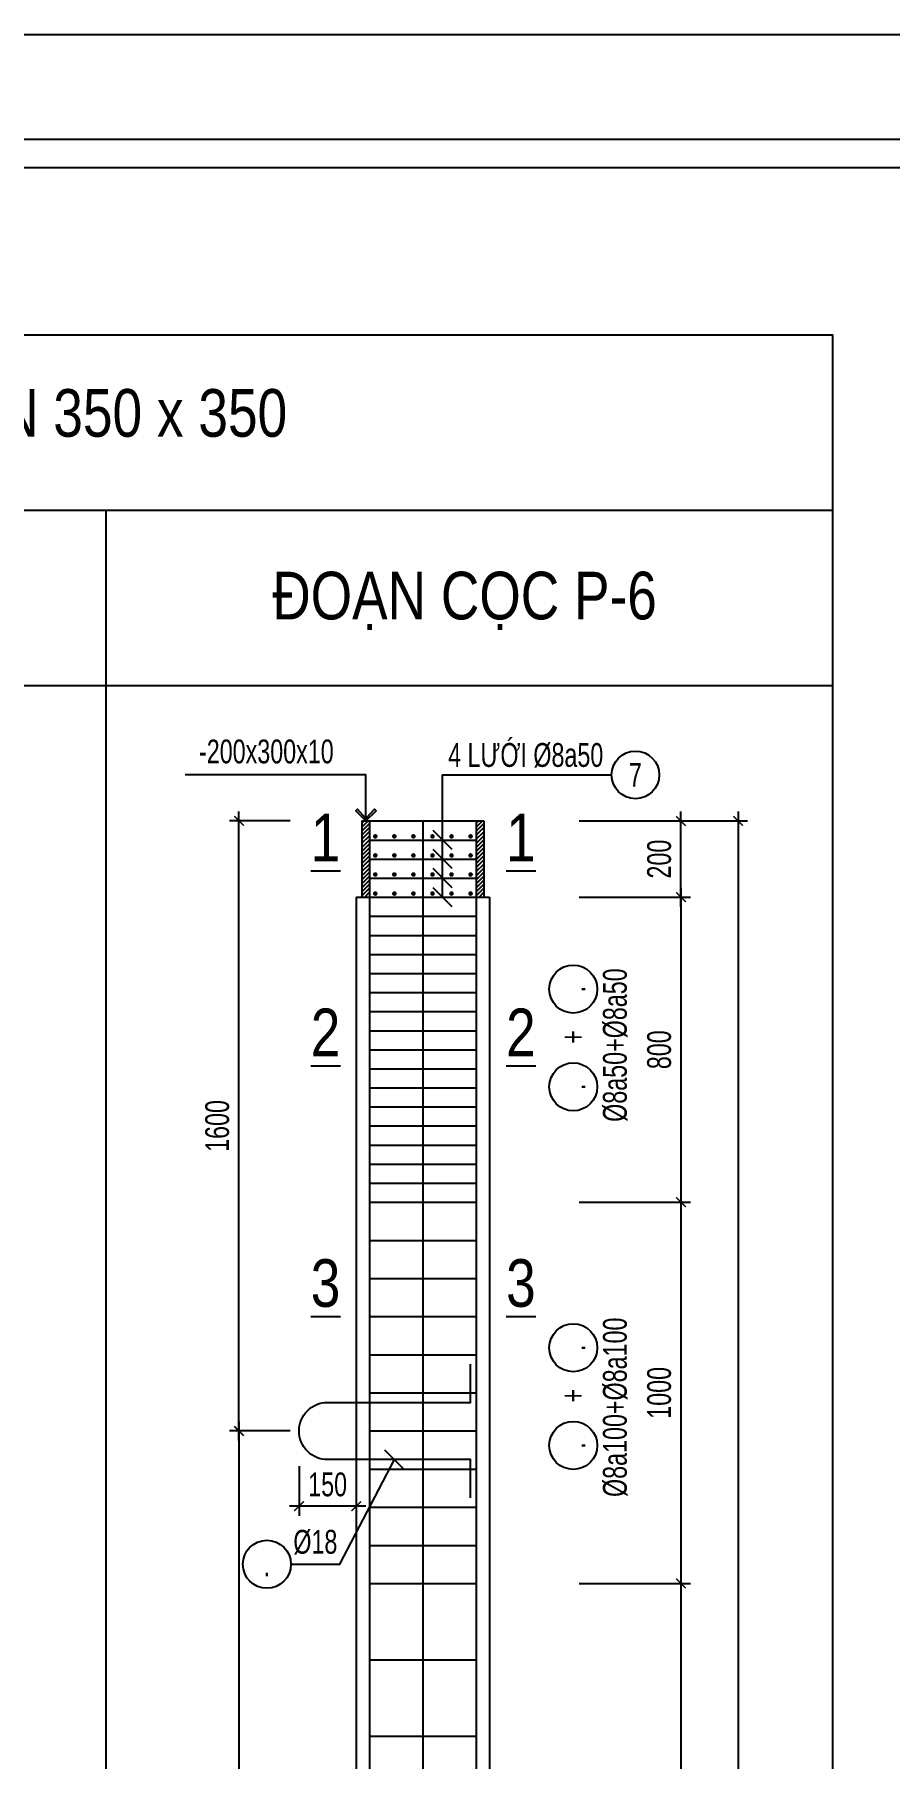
# Model space of a CAD drawing. Extents: x -24357 to 91799, y -17201 to -2351.
# Drawn here: x 58318 to 60561, y -6873 to -2351 of the extents above; entities that cross this region are included whole.
import ezdxf
from ezdxf.enums import TextEntityAlignment as Align

# ---------------------------------------------------------------- set-up
doc = ezdxf.new("R2010")
doc.units = 0
doc.header["$LTSCALE"] = 500
doc.header["$MEASUREMENT"] = 0
doc.header["$PDMODE"] = 3
doc.layers.get('0').update_dxf_attribs({"linetype": 'CONTINUOUS'})
doc.layers.get('DEFPOINTS').update_dxf_attribs({"linetype": 'CONTINUOUS'})
for name, color, linetype in [('CDC-KHUNGTEN', 7, 'CONTINUOUS'), ('CDC.02.DIM', 1, 'CONTINUOUS'), ('CDC.03.BORDER', 3, 'CONTINUOUS'), ('CDC.05.STEEL', 4, 'CONTINUOUS'), ('CDC.06.TEXT', 2, 'CONTINUOUS'), ('CDC.10.HATCH', 251, 'CONTINUOUS'), ('CDC.11.NOTE', 8, 'CONTINUOUS'), ('CDC.15.NOPLOT', 87, 'CONTINUOUS')]:
    doc.layers.add(name, color=color, linetype=linetype)
doc.styles.add('ARIAL', font='arial.ttf', dxfattribs={"width": 0.7})
doc.dimstyles.new('DIM25', dxfattribs={"dimscale": 25, "dimtxt": 2.5, "dimasz": 1, "dimexe": 1, "dimexo": 0, "dimgap": 1, "dimtad": 1, "dimdec": 0, "dimzin": 0, "dimdsep": 46, "dimtxsty": 'ARIAL', "dimblk": 'ARCHTICK', "dimcen": 0, "dimdle": 1, "dimclrd": 1, "dimclre": 1, "dimclrt": 2, "dimadec": 0, "dimazin": 0, "dimtfac": 1, "dimtdec": 0, "dimtix": 1, "dimtmove": 2, "dimatfit": 3, "dimldrblk": 'ARCHTICK', "dimfxl": 1, "dimtolj": 1, "dimtzin": 0, "dimarcsym": 0})

# ---------------------------------------------------------------- blocks, each defined once
blk = doc.blocks.new('_ArchTick')
at = {"color": 0, "linetype": 'ByBlock', "const_width": 0.15}
blk.add_lwpolyline([(-0.5, -0.5), (0.5, 0.5)], dxfattribs=at)
blk = doc.blocks.new('*D252')
at = {"layer": 'CDC.02.DIM', "color": 1, "lineweight": -2, "transparency": 16777216}
for p, q in [((60013.9, -4589.2), (60013.9, -5439.2)), ((59746.6, -4614.2), (60038.9, -4614.2)), ((59746.6, -5414.2), (60038.9, -5414.2))]:
    blk.add_line(p, q, dxfattribs=at)
at = {"layer": 'DEFPOINTS', "color": 0, "transparency": 16777216}
for p in [(59746.6, -4614.2), (59746.6, -5414.2), (60013.9, -5414.2)]:
    blk.add_point(p, dxfattribs=at)
at = {"layer": 'CDC.02.DIM', "color": 1, "lineweight": -2, "transparency": 16777216, "xscale": 25, "yscale": 25, "zscale": 25}
for p, rotation in [((60013.9, -4614.2), 90), ((60013.9, -5414.2), 270)]:
    blk.add_blockref('_ArchTick', p, dxfattribs=dict(at, rotation=rotation))
at = {"layer": 'CDC.02.DIM', "color": 2, "transparency": 16777216, "insert": (59957, -5014.2), "char_height": 62.5, "attachment_point": 5, "rotation": 90, "style": 'ARIAL'}
blk.add_mtext('\\A1;800', dxfattribs=at)
blk = doc.blocks.new('*D253')
at = {"layer": 'CDC.02.DIM', "color": 1, "lineweight": -2, "transparency": 16777216}
for p, q in [((59746.6, -5414.2), (60038.9, -5414.2)), ((60013.9, -5389.2), (60013.9, -6439.2)), ((59746.6, -6414.2), (60038.9, -6414.2))]:
    blk.add_line(p, q, dxfattribs=at)
at = {"layer": 'DEFPOINTS', "color": 0, "transparency": 16777216}
for p in [(59746.6, -5414.2), (59746.6, -6414.2), (60013.9, -6414.2)]:
    blk.add_point(p, dxfattribs=at)
at = {"layer": 'CDC.02.DIM', "color": 1, "lineweight": -2, "transparency": 16777216, "xscale": 25, "yscale": 25, "zscale": 25}
for p, rotation in [((60013.9, -5414.2), 90), ((60013.9, -6414.2), 270)]:
    blk.add_blockref('_ArchTick', p, dxfattribs=dict(at, rotation=rotation))
at = {"layer": 'CDC.02.DIM', "color": 2, "transparency": 16777216, "insert": (59957, -5914.2), "char_height": 62.5, "attachment_point": 5, "rotation": 90, "style": 'ARIAL'}
blk.add_mtext('\\A1;1000', dxfattribs=at)
blk = doc.blocks.new('*D254')
at = {"layer": 'CDC.02.DIM', "color": 1, "lineweight": -2, "transparency": 16777216}
for p, q in [((59746.6, -4414.2), (60038.9, -4414.2)), ((60013.9, -4639.2), (60013.9, -4389.2)), ((59746.6, -4614.2), (60038.9, -4614.2))]:
    blk.add_line(p, q, dxfattribs=at)
at = {"layer": 'DEFPOINTS', "color": 0, "transparency": 16777216}
for p in [(59746.6, -4414.2), (60013.9, -4414.2), (59746.6, -4614.2)]:
    blk.add_point(p, dxfattribs=at)
at = {"layer": 'CDC.02.DIM', "color": 1, "lineweight": -2, "transparency": 16777216, "xscale": 25, "yscale": 25, "zscale": 25}
for p, rotation in [((60013.9, -4414.2), 90), ((60013.9, -4614.2), 270)]:
    blk.add_blockref('_ArchTick', p, dxfattribs=dict(at, rotation=rotation))
at = {"layer": 'CDC.02.DIM', "color": 2, "transparency": 16777216, "insert": (59957, -4514.2), "char_height": 62.5, "attachment_point": 5, "rotation": 90, "style": 'ARIAL'}
blk.add_mtext('\\A1;200', dxfattribs=at)
blk = doc.blocks.new('*D257')
at = {"layer": 'CDC.02.DIM', "color": 1, "lineweight": -2, "transparency": 16777216}
for p, q in [((59746.6, -6414.2), (60038.9, -6414.2)), ((60013.9, -6389.2), (60013.9, -10439.2)), ((59746.6, -10414.2), (60038.9, -10414.2))]:
    blk.add_line(p, q, dxfattribs=at)
at = {"layer": 'DEFPOINTS', "color": 0, "transparency": 16777216}
for p in [(59746.6, -6414.2), (59746.6, -10414.2), (60013.9, -10414.2)]:
    blk.add_point(p, dxfattribs=at)
at = {"layer": 'CDC.02.DIM', "color": 1, "lineweight": -2, "transparency": 16777216, "xscale": 25, "yscale": 25, "zscale": 25}
for p, rotation in [((60013.9, -6414.2), 90), ((60013.9, -10414.2), 270)]:
    blk.add_blockref('_ArchTick', p, dxfattribs=dict(at, rotation=rotation))
at = {"layer": 'CDC.02.DIM', "color": 2, "transparency": 16777216, "insert": (59957, -8414.2), "char_height": 62.5, "attachment_point": 5, "rotation": 90, "style": 'ARIAL'}
blk.add_mtext('\\A1;4000', dxfattribs=at)
blk = doc.blocks.new('*D258')
at = {"layer": 'CDC.02.DIM', "color": 1, "lineweight": -2, "transparency": 16777216}
for p, q in [((59746.6, -4414.2), (60188.8, -4414.2)), ((60163.8, -4389.2), (60163.8, -12439.2)), ((59746.6, -12414.2), (60188.8, -12414.2))]:
    blk.add_line(p, q, dxfattribs=at)
at = {"layer": 'DEFPOINTS', "color": 0, "transparency": 16777216}
for p in [(59746.6, -4414.2), (59746.6, -12414.2), (60163.8, -12414.2)]:
    blk.add_point(p, dxfattribs=at)
at = {"layer": 'CDC.02.DIM', "color": 1, "lineweight": -2, "transparency": 16777216, "xscale": 25, "yscale": 25, "zscale": 25}
for p, rotation in [((60163.8, -4414.2), 90), ((60163.8, -12414.2), 270)]:
    blk.add_blockref('_ArchTick', p, dxfattribs=dict(at, rotation=rotation))
at = {"layer": 'CDC.02.DIM', "color": 2, "transparency": 16777216, "insert": (60106.9, -8414.2), "char_height": 62.5, "attachment_point": 5, "rotation": 90, "style": 'ARIAL'}
blk.add_mtext('\\A1;8000', dxfattribs=at)
blk = doc.blocks.new('*D259')
at = {"layer": 'CDC.02.DIM', "color": 1, "lineweight": -2, "transparency": 16777216}
for p, q in [((58988.8, -4414.2), (58829.5, -4414.2)), ((58854.5, -6039.2), (58854.5, -4389.2)), ((58988.8, -6014.2), (58829.5, -6014.2))]:
    blk.add_line(p, q, dxfattribs=at)
at = {"layer": 'DEFPOINTS', "color": 0, "transparency": 16777216}
for p in [(58854.5, -4414.2), (58988.8, -4414.2), (58988.8, -6014.2)]:
    blk.add_point(p, dxfattribs=at)
at = {"layer": 'CDC.02.DIM', "color": 1, "lineweight": -2, "transparency": 16777216, "xscale": 25, "yscale": 25, "zscale": 25}
for p, rotation in [((58854.5, -4414.2), 90), ((58854.5, -6014.2), 270)]:
    blk.add_blockref('_ArchTick', p, dxfattribs=dict(at, rotation=rotation))
at = {"layer": 'CDC.02.DIM', "color": 2, "transparency": 16777216, "insert": (58797.6, -5214.2), "char_height": 62.5, "attachment_point": 5, "rotation": 90, "style": 'ARIAL'}
blk.add_mtext('\\A1;1600', dxfattribs=at)
blk = doc.blocks.new('*D260')
at = {"layer": 'CDC.02.DIM', "color": 1, "lineweight": -2, "transparency": 16777216}
for p, q in [((58854.5, -5989.2), (58854.5, -10839.2)), ((58988.8, -6014.2), (58829.5, -6014.2)), ((58988.8, -10814.2), (58829.5, -10814.2))]:
    blk.add_line(p, q, dxfattribs=at)
at = {"layer": 'DEFPOINTS', "color": 0, "transparency": 16777216}
for p in [(58988.8, -6014.2), (58854.5, -10814.2), (58988.8, -10814.2)]:
    blk.add_point(p, dxfattribs=at)
at = {"layer": 'CDC.02.DIM', "color": 1, "lineweight": -2, "transparency": 16777216, "xscale": 25, "yscale": 25, "zscale": 25}
for p, rotation in [((58854.5, -6014.2), 90), ((58854.5, -10814.2), 270)]:
    blk.add_blockref('_ArchTick', p, dxfattribs=dict(at, rotation=rotation))
at = {"layer": 'CDC.02.DIM', "color": 2, "transparency": 16777216, "insert": (58797.6, -8414.2), "char_height": 62.5, "attachment_point": 5, "rotation": 90, "style": 'ARIAL'}
blk.add_mtext('\\A1;4800', dxfattribs=at)
blk = doc.blocks.new('KHUNG A1')
at = {"layer": 'CDC-KHUNGTEN'}
blk.add_lwpolyline([(10366.22, 712.17), (10366.22, 1278.17), (9655.22, 1278.17), (9655.22, 712.17)], close=True, dxfattribs=at)
at = {"layer": 'CDC.10.HATCH', "color": 8}
blk.add_lwpolyline([(9652.22, 709.17), (10447.22, 709.17), (10447.22, 1281.17), (9652.22, 1281.17)], close=True, dxfattribs=at)
at = {"layer": 'DEFPOINTS', "color": 1}
blk.add_lwpolyline([(9617.22, 698.17), (9617.22, 1292.17), (10458.22, 1292.17), (10458.22, 698.17), (9617.22, 698.17)], close=True, dxfattribs=at)
blk = doc.blocks.new('*D646')
at = {"layer": 'CDC.15.NOPLOT', "color": 1, "lineweight": -2, "transparency": 16777216}
for p, q in [((59012.1, -6106.4), (59012.1, -6236.6)), ((59162.1, -6106.4), (59162.1, -6236.6)), ((59187.1, -6211.6), (58987.1, -6211.6))]:
    blk.add_line(p, q, dxfattribs=at)
at = {"layer": 'DEFPOINTS', "color": 0, "transparency": 16777216}
for p in [(59012.1, -6106.4), (59162.1, -6106.4), (59012.1, -6211.6)]:
    blk.add_point(p, dxfattribs=at)
at = {"layer": 'CDC.15.NOPLOT', "color": 1, "lineweight": -2, "transparency": 16777216, "xscale": 25, "yscale": 25, "zscale": 25, "rotation": 180}
blk.add_blockref('_ArchTick', (59012.1, -6211.6), dxfattribs=at)
at = {"layer": 'CDC.15.NOPLOT', "color": 1, "lineweight": -2, "transparency": 16777216, "xscale": 25, "yscale": 25, "zscale": 25}
blk.add_blockref('_ArchTick', (59162.1, -6211.6), dxfattribs=at)
at = {"layer": 'CDC.15.NOPLOT', "color": 2, "transparency": 16777216, "insert": (59087.1, -6154.7), "char_height": 62.5, "attachment_point": 5, "style": 'ARIAL'}
blk.add_mtext('\\A1;150', dxfattribs=at)

msp = doc.modelspace()

# ---------------------------------------------------------------- hatches: boundary and pattern name
at = {"layer": 'CDC.10.HATCH'}
h = msp.add_hatch(dxfattribs=at)
h.set_pattern_fill('ANSI31', color=256, scale=60, style=0)
h.set_pattern_definition([(45, (-57359.371, -161240.184), (-5.30330086, 5.30330086), [])])
h.paths.add_polyline_path([(59197.09, -4414.24), (59177.09, -4414.24), (59177.09, -4614.24), (59197.09, -4614.24)])
h = msp.add_hatch(dxfattribs=at)
h.set_pattern_fill('ANSI31', color=256, scale=60, style=0)
h.set_pattern_definition([(45, (-57409.371, -161240.184), (-5.30330086, 5.30330086), [])])
h.paths.add_polyline_path([(59497.09, -4414.24), (59477.09, -4414.24), (59477.09, -4614.24), (59497.09, -4614.24)])

# ---------------------------------------------------------------- linework, layer by layer
at = {"layer": 'CDC.03.BORDER'}
for p, q in [((54692.45, -3598.9), (60411.14, -3598.9)), ((58504.91, -3598.9), (58504.91, -13550.39)), ((54692.45, -4058.9), (60411.14, -4058.9)), ((59177.09, -4414.24), (59497.09, -4414.24)), ((59177.09, -4414.24), (59177.09, -4614.24)), ((59197.09, -4414.24), (59197.09, -4614.24)), ((59477.09, -4414.24), (59477.09, -4614.24)), ((59497.09, -4414.24), (59497.09, -4614.24)), ((59162.09, -4614.24), (59197.09, -4614.24)), ((59162.09, -4614.24), (59162.09, -12064.24)), ((59477.09, -4614.24), (59512.09, -4614.24)), ((59512.09, -4614.24), (59512.09, -12064.24))]:
    msp.add_line(p, q, dxfattribs=at)
msp.add_lwpolyline([(54692.45, -3138.9), (60411.14, -3138.9), (60411.14, -13550.39), (54692.45, -13550.39)], close=True, dxfattribs=at)
at = {"layer": 'CDC.05.STEEL'}
for p, q in [((59337.09, -4414.24), (59337.09, -12414.24)), ((59197.09, -4464.24), (59477.09, -4464.24)), ((59197.09, -4514.24), (59477.09, -4514.24)), ((59197.09, -4564.24), (59477.09, -4564.24)), ((59192.09, -4614.24), (59482.09, -4614.24)), ((59197.09, -4614.24), (59197.09, -12056.3)), ((59477.09, -4614.24), (59477.09, -12056.3)), ((59197.09, -4664.24), (59477.09, -4664.24)), ((59197.09, -4714.24), (59477.09, -4714.24)), ((59197.09, -4764.24), (59477.09, -4764.24)), ((59197.09, -4814.24), (59477.09, -4814.24)), ((59197.09, -4864.24), (59477.09, -4864.24)), ((59197.09, -4914.24), (59477.09, -4914.24)), ((59197.09, -4964.24), (59477.09, -4964.24)), ((59197.09, -5014.24), (59477.09, -5014.24)), ((59197.09, -5064.24), (59477.09, -5064.24)), ((59197.09, -5114.24), (59477.09, -5114.24)), ((59197.09, -5164.24), (59477.09, -5164.24)), ((59197.09, -5214.24), (59477.09, -5214.24)), ((59197.09, -5264.24), (59477.09, -5264.24)), ((59197.09, -5314.24), (59477.09, -5314.24)), ((59197.09, -5364.24), (59477.09, -5364.24)), ((59197.09, -5414.24), (59477.09, -5414.24)), ((59197.09, -5514.24), (59477.09, -5514.24)), ((59197.09, -5614.24), (59477.09, -5614.24)), ((59197.09, -5714.24), (59477.09, -5714.24)), ((59197.09, -5814.24), (59477.09, -5814.24)), ((59197.09, -5914.24), (59477.09, -5914.24)), ((59197.09, -6014.24), (59477.09, -6014.24)), ((59197.09, -6114.24), (59477.09, -6114.24)), ((59197.09, -6214.24), (59477.09, -6214.24)), ((59197.09, -6314.24), (59477.09, -6314.24)), ((59197.09, -6414.24), (59477.09, -6414.24)), ((59197.09, -6614.24), (59477.09, -6614.24)), ((59197.09, -6814.24), (59477.09, -6814.24))]:
    msp.add_line(p, q, dxfattribs=at)
at = {"layer": 'CDC.05.STEEL', "const_width": 6}
for points in [[(59212.09, -4451.64, 1), (59212.09, -4457.64, 1)], [(59262.09, -4451.64, 1), (59262.09, -4457.64, 1)], [(59312.09, -4451.64, 1), (59312.09, -4457.64, 1)], [(59362.09, -4451.64, 1), (59362.09, -4457.64, 1)], [(59412.09, -4451.64, 1), (59412.09, -4457.64, 1)], [(59462.09, -4451.64, 1), (59462.09, -4457.64, 1)], [(59212.09, -4501.64, 1), (59212.09, -4507.64, 1)], [(59262.09, -4501.64, 1), (59262.09, -4507.64, 1)], [(59312.09, -4501.64, 1), (59312.09, -4507.64, 1)], [(59362.09, -4501.64, 1), (59362.09, -4507.64, 1)], [(59412.09, -4501.64, 1), (59412.09, -4507.64, 1)], [(59462.09, -4501.64, 1), (59462.09, -4507.64, 1)], [(59212.09, -4551.64, 1), (59212.09, -4557.64, 1)], [(59262.09, -4551.64, 1), (59262.09, -4557.64, 1)], [(59312.09, -4551.64, 1), (59312.09, -4557.64, 1)], [(59362.09, -4551.64, 1), (59362.09, -4557.64, 1)], [(59412.09, -4551.64, 1), (59412.09, -4557.64, 1)], [(59462.09, -4551.64, 1), (59462.09, -4557.64, 1)], [(59212.09, -4601.64, 1), (59212.09, -4607.64, 1)], [(59262.09, -4601.64, 1), (59262.09, -4607.64, 1)], [(59312.09, -4601.64, 1), (59312.09, -4607.64, 1)], [(59362.09, -4601.64, 1), (59362.09, -4607.64, 1)], [(59412.09, -4601.64, 1), (59412.09, -4607.64, 1)], [(59462.09, -4601.64, 1), (59462.09, -4607.64, 1)]]:
    msp.add_lwpolyline(points, format="xyb", close=True, dxfattribs=at)
at = {"layer": 'CDC.05.STEEL'}
msp.add_lwpolyline([(59462.09, -6189.24), (59462.09, -6089.24), (59087.09, -6089.24, -0.4142136), (59012.09, -6014.24), (59012.09, -6014.24, -0.4142136), (59087.09, -5939.24), (59462.09, -5939.24), (59462.09, -5839.24)], format="xyb", dxfattribs=at)
at = {"layer": 'CDC.06.TEXT'}
for p, q in [((59413.72, -4489.24), (59363.72, -4439.24)), ((59413.72, -4539.24), (59363.72, -4489.24)), ((59413.72, -4589.24), (59363.72, -4539.24)), ((59413.72, -4639.24), (59363.72, -4589.24)), ((59287.31, -6114.24), (59237.31, -6064.24))]:
    msp.add_line(p, q, dxfattribs=at)
at = {"layer": 'CDC.11.NOTE'}
for points in [[(59187.53, -4414.24), (59214.25, -4387.52), (59209.8, -4383.06), (59187.53, -4407.94), (59165.25, -4383.06), (59160.8, -4387.52), (59187.53, -4414.24), (59187.53, -4414.24), (59187.53, -4293.31), (58713.36, -4293.31)], [(59388.72, -4614.24), (59388.72, -4293.31), (59832.04, -4293.31)], [(58990.74, -6363.87), (59118.85, -6363.87), (59262.31, -6089.24)]]:
    msp.add_lwpolyline(points, dxfattribs=at)
for centre, radius in [((59894.54, -4293.31), 62.5), ((59731.56, -4855.27), 63), ((59731.56, -5111.48), 63), ((59731.56, -5795.96), 63), ((59731.56, -6052.17), 63), ((58927.74, -6363.87), 63)]:
    msp.add_circle(centre, radius, dxfattribs=at)

# ---------------------------------------------------------------- block references
at = {"xscale": 25, "yscale": 25, "zscale": 25}
msp.add_blockref('KHUNG A1', (-192656.95, -34655.74), dxfattribs=at)

# ---------------------------------------------------------------- texts
at = {"layer": 'CDC.06.TEXT', "style": 'ARIAL', "width": 0.8}
for s, p in [('CHI TIẾT CÁC ĐOẠN CỌC TIẾT DIỆN 350 x 350', (57444.14, -3406.48)), ('ĐOẠN CỌC P-6', (59446.26, -3885.55)), ('%%U1', (59081.59, -4520.38)), ('%%U1', (59594.04, -4520.38)), ('%%U2', (59081.59, -5031.24)), ('%%U2', (59594.04, -5031.24)), ('%%U3', (59081.59, -5688.64)), ('%%U3', (59594.04, -5688.64))]:
    msp.add_text(s, height=125, dxfattribs=at).set_placement(p, align=Align.CENTER)
at = {"layer": 'CDC.06.TEXT', "style": 'ARIAL', "width": 0.7}
msp.add_text('-200x300x10', height=62.5, dxfattribs=at).set_placement((58749.62, -4263.13))
for s, p in [('4 LƯỚI %%C8a50', (59606.69, -4234.14)), ('%%C18', (59054.84, -6304.71))]:
    msp.add_text(s, height=62.5, dxfattribs=at).set_placement(p, align=Align.MIDDLE)
for s, p in [('7', (59894.54, -4293.31)), ('.', (58927.74, -6363.87))]:
    msp.add_text(s, height=62.5, dxfattribs=at).set_placement(p, align=Align.MIDDLE_CENTER)
for s, p in [('%%C8a50+%%C8a50', (59871.83, -5203.4)), ('+', (59761.54, -4998.92)), ('%%C8a100+%%C8a100', (59871.83, -6187.32)), ('+', (59761.54, -5939.62))]:
    msp.add_text(s, height=62.5, rotation=90, dxfattribs=at).set_placement(p)
for p in [(59731.56, -4855.27), (59731.56, -5111.48), (59731.56, -5795.96), (59731.56, -6052.17)]:
    msp.add_text('.', height=62.5, rotation=90, dxfattribs=at).set_placement(p, align=Align.MIDDLE_CENTER)

# ---------------------------------------------------------------- dimensions: what is measured, and where the dimension line sits
at = {"layer": 'CDC.02.DIM'}
for base, p1, p2, picture, middle in [((58854.55, -4414.24), (58988.76, -6014.24), (58988.76, -4414.24), '*D259', (58797.63, -5214.24)), ((60013.88, -4414.24), (59746.63, -4614.24), (59746.63, -4414.24), '*D254', (59956.97, -4514.24)), ((60163.8, -12414.24), (59746.63, -4414.24), (59746.63, -12414.24), '*D258', (60106.89, -8414.24)), ((60013.88, -5414.24), (59746.63, -4614.24), (59746.63, -5414.24), '*D252', (59956.97, -5014.24)), ((60013.88, -6414.24), (59746.63, -5414.24), (59746.63, -6414.24), '*D253', (59956.97, -5914.24)), ((58854.55, -10814.24), (58988.76, -6014.24), (58988.76, -10814.24), '*D260', (58797.63, -8414.24)), ((60013.88, -10414.24), (59746.63, -6414.24), (59746.63, -10414.24), '*D257', (59956.97, -8414.24))]:
    dim = msp.add_linear_dim(base=base, p1=p1, p2=p2, angle=90, dimstyle='DIM25', dxfattribs=at)
    dim.commit()
    dim.dimension.update_dxf_attribs({"geometry": picture, "text_midpoint": middle})
at = {"layer": 'CDC.15.NOPLOT'}
dim = msp.add_linear_dim(base=(59012.09, -6211.63), p1=(59162.09, -6106.39), p2=(59012.09, -6106.39), dimstyle='DIM25', dxfattribs=at)
dim.commit()
dim.dimension.update_dxf_attribs({"geometry": '*D646', "text_midpoint": (59087.09, -6154.72)})

doc.saveas('drawing.dxf')
